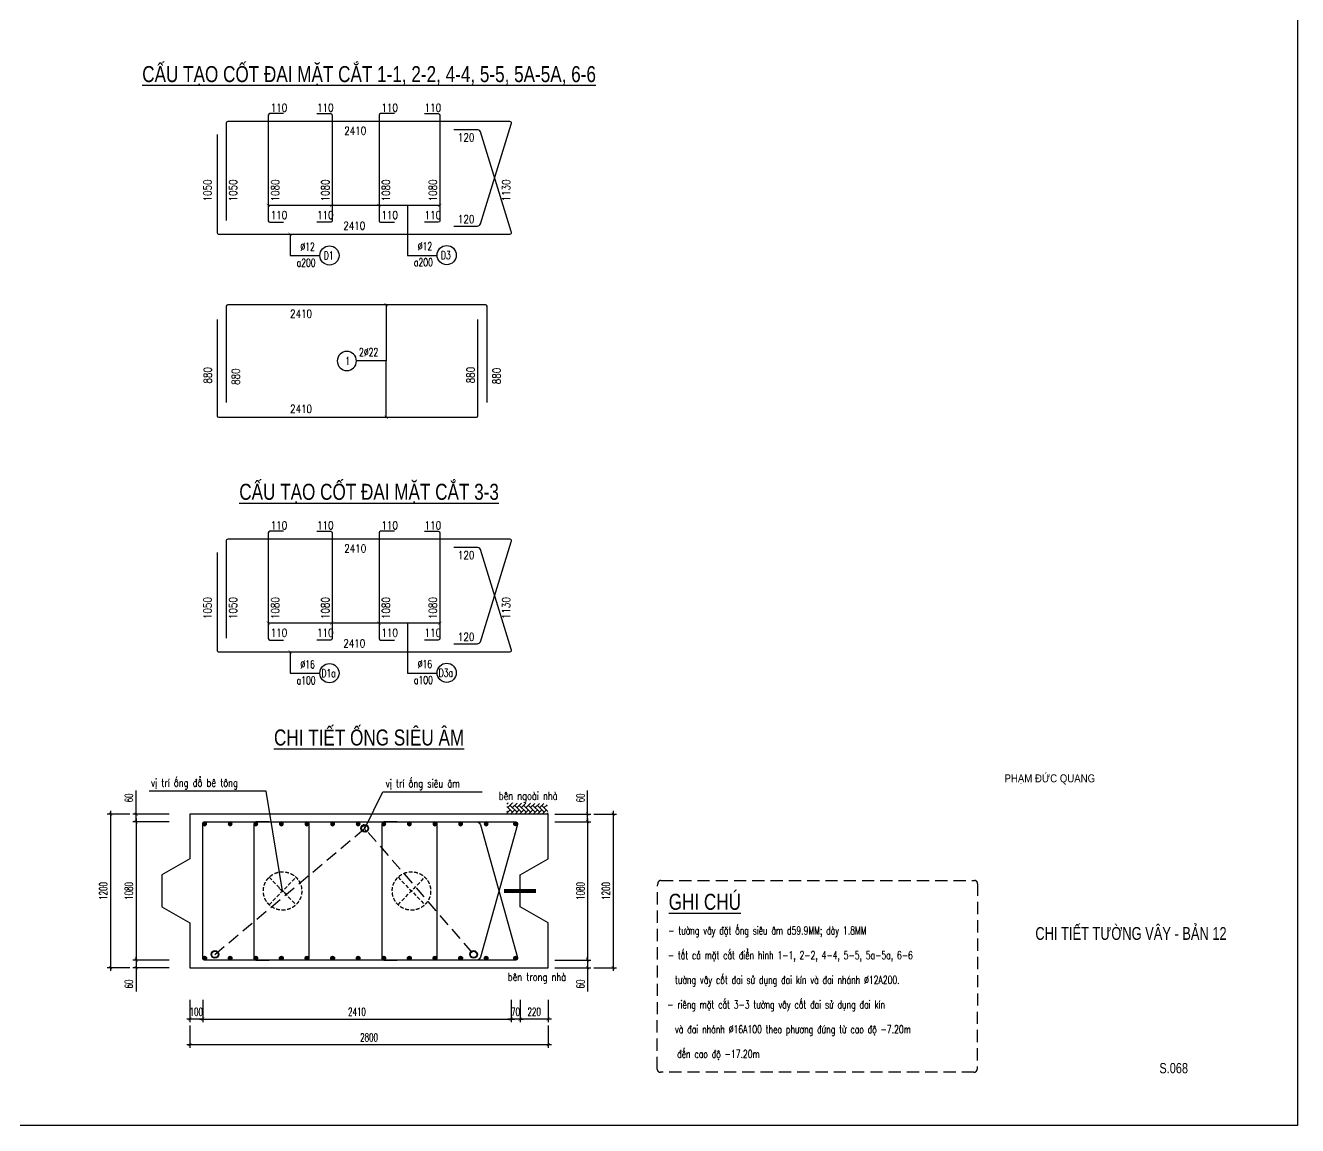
# Model space of a CAD drawing. Header units: millimetres. Extents: x -143483 to 1166745, y -1448440 to -1202244.
# Drawn here: x 18695 to 58447, y -1356105 to -1321726 of the extents above; entities that cross this region are included whole.
import ezdxf
from ezdxf.enums import TextEntityAlignment as Align

# ---------------------------------------------------------------- set-up
doc = ezdxf.new("R2010")
doc.units = ezdxf.units.MM
doc.header["$LTSCALE"] = 30
doc.header["$PDMODE"] = 3
doc.linetypes.add('DASHED', pattern=[19.05, 12.7, -6.35])
doc.layers.get('0').update_dxf_attribs({"lineweight": 9})
doc.layers.get('Defpoints').update_dxf_attribs({"lineweight": 9})
for name, color, linetype in [('0-Chu khung ten', 7, 'Continuous'), ('ccu11-Cotthep', 9, 'Continuous'), ('ccu11-Dim', 8, 'Continuous'), ('ccu11-Hatch', 8, 'Continuous'), ('ccu11-Manh', 8, 'Continuous'), ('ccu11-Text', 31, 'Continuous'), ('ccu11-Thay', 7, 'Continuous'), ('ccu11-Thep', 4, 'Continuous'), ('ccu11-Thep doc', 4, 'Continuous'), ('ccu11-Thepdai', 6, 'Continuous')]:
    doc.layers.add(name, color=color, linetype=linetype)
doc.layers.add('ccu11-Khuat', color=9, linetype='DASHED', lineweight=30)
doc.styles.add('ccu11-dim', font='vnsimli.shx', dxfattribs={"width": 0.65, "bigfont": 'bigfont.shx'})
doc.styles.add('ccu11-VnAvantH', font='VHAVAN.TTF')
doc.styles.add('ccu11-VnAvH-B', font='VHAVANB.TTF')
doc.styles.add('ccu11-vnsimli', font='vnsimli.shx', dxfattribs={"width": 0.8, "bigfont": 'vns.shx'})
doc.styles.add('ccu11-vnsimple', font='vnsimple.shx', dxfattribs={"bigfont": 'bigfont.shx'})
doc.styles.add('ccu11_simli', font='vnsimli.shx', dxfattribs={"width": 0.8})
doc.styles.add('LoGoTTAs1', font='VHARIAL.TTF')
doc.styles.add('LoGoTTAs2', font='VHAVAN.TTF')
doc.styles.add('VNARIALH', font='VHARIAL.TTF')
doc.dimstyles.new('ccu11-100', dxfattribs={"dimscale": 100, "dimtxt": 2.5, "dimasz": 1, "dimexe": 1, "dimexo": 2, "dimgap": 1, "dimtad": 1, "dimdec": 0, "dimdsep": 46, "dimtxsty": 'ccu11-dim', "dimblk": 'ARCHTICK', "dimcen": -1, "dimdle": 1, "dimclrd": 256, "dimclre": 256, "dimclrt": 3, "dimadec": 0, "dimazin": 2, "dimtfac": 0.1, "dimtdec": 0, "dimtmove": 0, "dimatfit": 1, "dimldrblk": 'ARCHTICK', "dimfxl": 0, "dimtvp": 0.833333, "dimtolj": 1, "dimtzin": 12, "dimarcsym": 0})
doc.dimstyles.new('ccu11-100x4', dxfattribs={"dimscale": 100, "dimtxt": 2.5, "dimasz": 1, "dimexe": 1, "dimexo": 2, "dimgap": 1, "dimtad": 1, "dimdec": 0, "dimlfac": 0.25, "dimdsep": 46, "dimtxsty": 'ccu11-dim', "dimblk": 'ARCHTICK', "dimcen": -1, "dimdle": 1, "dimclrd": 256, "dimclre": 256, "dimclrt": 3, "dimadec": 0, "dimazin": 2, "dimtfac": 0.1, "dimtdec": 0, "dimtmove": 0, "dimatfit": 1, "dimldrblk": 'ARCHTICK', "dimfxl": 0, "dimtvp": 0.833333, "dimtolj": 1, "dimtzin": 12, "dimarcsym": 0})

# ---------------------------------------------------------------- blocks, each defined once
blk = doc.blocks.new('_ARCHTICK')
at = {"color": 0, "linetype": 'ByBlock', "const_width": 0.15}
blk.add_lwpolyline([(-0.5, -0.5), (0.5, 0.5)], dxfattribs=at)
blk = doc.blocks.new('SHD')
at = {"layer": 'ccu11-Cotthep'}
blk.add_circle((300, 0), 300, dxfattribs=at)
at = {"layer": 'ccu11-Cotthep', "color": 31, "style": 'ccu11_simli', "width": 0.8}
blk.add_attdef('DK', text='', height=250, dxfattribs=at).set_placement((-101, 65), align=Align.BOTTOM_RIGHT)
blk.add_attdef('KH', text='', height=250, dxfattribs=at).set_placement((300, 0), align=Align.MIDDLE)
blk.add_attdef('KC', text='', height=250, dxfattribs=at).set_placement((-101, -142), align=Align.TOP_RIGHT)
blk = doc.blocks.new('MCT')
at = {"ltscale": 0.005}
for p, q in [((-0.49, 0), (0.49, 0)), ((0.35, -0.35), (-0.35, 0.35)), ((-0.35, -0.35), (0.35, 0.35)), ((0, -0.49), (0, 0.49))]:
    blk.add_line(p, q, dxfattribs=at)
blk.add_circle((0, 0), 0.492, dxfattribs=at)
blk = doc.blocks.new('*U511')
at = {"layer": 'ccu11-Thep doc', "xscale": -121.9200000001001, "yscale": 121.9200000001001, "zscale": 121.92, "rotation": 270}
blk.add_blockref('MCT', (0, 0), dxfattribs=at)
blk = doc.blocks.new('*U512')
at = {"layer": 'ccu11-Thep doc', "color": 0, "linetype": 'ByBlock', "lineweight": -2, "transparency": 16777216}
for p in [(0, 0), (800, 0), (1600, 0), (2400, 0), (3200, 0), (4000, 0), (4800, 0), (5600, 0), (6400, 0), (7200, 0), (8000, 0), (8800, 0)]:
    blk.add_blockref('*U511', p, dxfattribs=at)
blk = doc.blocks.new('*U513')
at = {"layer": 'ccu11-Thep doc', "xscale": -121.9200000001001, "yscale": 121.9200000001001, "zscale": 121.92, "rotation": 270}
blk.add_blockref('MCT', (0, 0), dxfattribs=at)
blk = doc.blocks.new('*U514')
at = {"layer": 'ccu11-Thep doc', "color": 0, "linetype": 'ByBlock', "lineweight": -2, "transparency": 16777216}
for p in [(0, 0), (800, 0), (1600, 0), (2400, 0), (3200, 0), (4000, 0), (4800, 0), (5600, 0), (6400, 0), (7200, 0), (8000, 0), (8800, 0)]:
    blk.add_blockref('*U513', p, dxfattribs=at)
blk = doc.blocks.new('*D603')
at = {"layer": 'ccu11-Dim', "linetype": 'ByBlock', "lineweight": -2, "ltscale": 30, "transparency": 16777216}
for p, q in [((22153, -1346374), (22153, -1345635)), ((23182, -1346374), (22053, -1346374)), ((22153, -1346614), (22153, -1346374)), ((23182, -1346614), (22053, -1346614)), ((22153, -1346614), (22153, -1346714))]:
    blk.add_line(p, q, dxfattribs=at)
at = {"layer": 'Defpoints', "color": 0, "linetype": 'ByBlock', "ltscale": 30, "transparency": 16777216}
for p in [(23382, -1346374), (22153, -1346614), (23382, -1346614)]:
    blk.add_point(p, dxfattribs=at)
at = {"layer": 'ccu11-Dim', "linetype": 'ByBlock', "lineweight": -2, "ltscale": 30, "transparency": 16777216, "xscale": 100, "yscale": 100, "zscale": 100}
for p, rotation in [((22153, -1346374), 270), ((22153, -1346614), 90)]:
    blk.add_blockref('_ARCHTICK', p, dxfattribs=dict(at, rotation=rotation))
at = {"layer": 'ccu11-Dim', "color": 3, "linetype": 'ByBlock', "ltscale": 30, "transparency": 16777216, "insert": (21928, -1345866), "char_height": 250, "attachment_point": 5, "rotation": 90, "style": 'ccu11-dim'}
blk.add_mtext('\\A1;60', dxfattribs=at)
blk = doc.blocks.new('*D604')
at = {"layer": 'ccu11-Dim', "linetype": 'ByBlock', "lineweight": -2, "ltscale": 30, "transparency": 16777216}
for p, q in [((23182, -1346614), (22053, -1346614)), ((22153, -1346514), (22153, -1351034)), ((23182, -1350934), (22053, -1350934))]:
    blk.add_line(p, q, dxfattribs=at)
at = {"layer": 'Defpoints', "color": 0, "linetype": 'ByBlock', "ltscale": 30, "transparency": 16777216}
for p in [(23382, -1346614), (22153, -1350934), (23382, -1350934)]:
    blk.add_point(p, dxfattribs=at)
at = {"layer": 'ccu11-Dim', "linetype": 'ByBlock', "lineweight": -2, "ltscale": 30, "transparency": 16777216, "xscale": 100, "yscale": 100, "zscale": 100}
for p, rotation in [((22153, -1346614), 90), ((22153, -1350934), 270)]:
    blk.add_blockref('_ARCHTICK', p, dxfattribs=dict(at, rotation=rotation))
at = {"layer": 'ccu11-Dim', "color": 3, "linetype": 'ByBlock', "ltscale": 30, "transparency": 16777216, "insert": (21928, -1348774), "char_height": 250, "attachment_point": 5, "rotation": 90, "style": 'ccu11-dim'}
blk.add_mtext('\\A1;1080', dxfattribs=at)
blk = doc.blocks.new('*D605')
at = {"layer": 'ccu11-Dim', "linetype": 'ByBlock', "lineweight": -2, "ltscale": 30, "transparency": 16777216}
for p, q in [((23182, -1350934), (22053, -1350934)), ((23182, -1351174), (22053, -1351174)), ((22153, -1350934), (22153, -1350834)), ((22153, -1350934), (22153, -1351174)), ((22153, -1351174), (22153, -1351914))]:
    blk.add_line(p, q, dxfattribs=at)
at = {"layer": 'Defpoints', "color": 0, "linetype": 'ByBlock', "ltscale": 30, "transparency": 16777216}
for p in [(22153, -1350934), (23382, -1350934), (23382, -1351174)]:
    blk.add_point(p, dxfattribs=at)
at = {"layer": 'ccu11-Dim', "linetype": 'ByBlock', "lineweight": -2, "ltscale": 30, "transparency": 16777216, "xscale": 100, "yscale": 100, "zscale": 100}
for p, rotation in [((22153, -1350934), 270), ((22153, -1351174), 90)]:
    blk.add_blockref('_ARCHTICK', p, dxfattribs=dict(at, rotation=rotation))
at = {"layer": 'ccu11-Dim', "color": 3, "linetype": 'ByBlock', "ltscale": 30, "transparency": 16777216, "insert": (21928, -1351682), "char_height": 250, "attachment_point": 5, "rotation": 90, "style": 'ccu11-dim'}
blk.add_mtext('\\A1;60', dxfattribs=at)
blk = doc.blocks.new('*D606')
at = {"layer": 'ccu11-Dim', "linetype": 'ByBlock', "lineweight": -2, "ltscale": 30, "transparency": 16777216}
for p, q in [((21953, -1346374), (21253, -1346374)), ((21353, -1346274), (21353, -1351274)), ((21953, -1351174), (21253, -1351174))]:
    blk.add_line(p, q, dxfattribs=at)
at = {"layer": 'Defpoints', "color": 0, "linetype": 'ByBlock', "ltscale": 30, "transparency": 16777216}
for p in [(22153, -1346374), (21353, -1351174), (22153, -1351174)]:
    blk.add_point(p, dxfattribs=at)
at = {"layer": 'ccu11-Dim', "linetype": 'ByBlock', "lineweight": -2, "ltscale": 30, "transparency": 16777216, "xscale": 100, "yscale": 100, "zscale": 100}
for p, rotation in [((21353, -1346374), 90), ((21353, -1351174), 270)]:
    blk.add_blockref('_ARCHTICK', p, dxfattribs=dict(at, rotation=rotation))
at = {"layer": 'ccu11-Dim', "color": 3, "linetype": 'ByBlock', "ltscale": 30, "transparency": 16777216, "insert": (21128, -1348774), "char_height": 250, "attachment_point": 5, "rotation": 90, "style": 'ccu11-dim'}
blk.add_mtext('\\A1;1200', dxfattribs=at)
blk = doc.blocks.new('*D607')
at = {"layer": 'ccu11-Dim', "linetype": 'ByBlock', "lineweight": -2, "ltscale": 30, "transparency": 16777216}
for p, q in [((34153, -1352175), (34153, -1352875)), ((35033, -1352175), (35033, -1352875)), ((35133, -1352775), (34053, -1352775))]:
    blk.add_line(p, q, dxfattribs=at)
at = {"layer": 'Defpoints', "color": 0, "linetype": 'ByBlock', "ltscale": 30, "transparency": 16777216}
for p in [(34153, -1351975), (35033, -1351975), (34153, -1352775)]:
    blk.add_point(p, dxfattribs=at)
at = {"layer": 'ccu11-Dim', "linetype": 'ByBlock', "lineweight": -2, "ltscale": 30, "transparency": 16777216, "xscale": 100, "yscale": 100, "zscale": 100, "rotation": 180}
blk.add_blockref('_ARCHTICK', (34153, -1352775), dxfattribs=at)
at = {"layer": 'ccu11-Dim', "linetype": 'ByBlock', "lineweight": -2, "ltscale": 30, "transparency": 16777216, "xscale": 100, "yscale": 100, "zscale": 100}
blk.add_blockref('_ARCHTICK', (35033, -1352775), dxfattribs=at)
at = {"layer": 'ccu11-Dim', "color": 3, "linetype": 'ByBlock', "ltscale": 30, "transparency": 16777216, "insert": (34593, -1352550), "char_height": 250, "attachment_point": 5, "style": 'ccu11-dim'}
blk.add_mtext('\\A1;220', dxfattribs=at)
blk = doc.blocks.new('*D608')
at = {"layer": 'ccu11-Dim', "linetype": 'ByBlock', "lineweight": -2, "ltscale": 30, "transparency": 16777216}
for p, q in [((23833, -1352975), (23833, -1353675)), ((35033, -1352975), (35033, -1353675)), ((23733, -1353575), (35133, -1353575))]:
    blk.add_line(p, q, dxfattribs=at)
at = {"layer": 'Defpoints', "color": 0, "linetype": 'ByBlock', "ltscale": 30, "transparency": 16777216}
for p in [(23833, -1352775), (35033, -1352775), (35033, -1353575)]:
    blk.add_point(p, dxfattribs=at)
at = {"layer": 'ccu11-Dim', "linetype": 'ByBlock', "lineweight": -2, "ltscale": 30, "transparency": 16777216, "xscale": 100, "yscale": 100, "zscale": 100, "rotation": 180}
blk.add_blockref('_ARCHTICK', (23833, -1353575), dxfattribs=at)
at = {"layer": 'ccu11-Dim', "linetype": 'ByBlock', "lineweight": -2, "ltscale": 30, "transparency": 16777216, "xscale": 100, "yscale": 100, "zscale": 100}
blk.add_blockref('_ARCHTICK', (35033, -1353575), dxfattribs=at)
at = {"layer": 'ccu11-Dim', "color": 3, "linetype": 'ByBlock', "ltscale": 30, "transparency": 16777216, "insert": (29433, -1353350), "char_height": 250, "attachment_point": 5, "style": 'ccu11-dim'}
blk.add_mtext('\\A1;2800', dxfattribs=at)
blk = doc.blocks.new('*D609')
at = {"layer": 'ccu11-Dim', "linetype": 'ByBlock', "lineweight": -2, "ltscale": 30, "transparency": 16777216}
for p, q in [((33873, -1352175), (33873, -1352875)), ((34153, -1352175), (34153, -1352875)), ((33873, -1352775), (33773, -1352775)), ((34153, -1352775), (33873, -1352775)), ((34153, -1352775), (34253, -1352775))]:
    blk.add_line(p, q, dxfattribs=at)
at = {"layer": 'Defpoints', "color": 0, "linetype": 'ByBlock', "ltscale": 30, "transparency": 16777216}
for p in [(33873, -1351975), (34153, -1351975), (33873, -1352775)]:
    blk.add_point(p, dxfattribs=at)
at = {"layer": 'ccu11-Dim', "linetype": 'ByBlock', "lineweight": -2, "ltscale": 30, "transparency": 16777216, "xscale": 100, "yscale": 100, "zscale": 100}
blk.add_blockref('_ARCHTICK', (33873, -1352775), dxfattribs=at)
at = {"layer": 'ccu11-Dim', "linetype": 'ByBlock', "lineweight": -2, "ltscale": 30, "transparency": 16777216, "xscale": 100, "yscale": 100, "zscale": 100, "rotation": 180}
blk.add_blockref('_ARCHTICK', (34153, -1352775), dxfattribs=at)
at = {"layer": 'ccu11-Dim', "color": 3, "linetype": 'ByBlock', "ltscale": 30, "transparency": 16777216, "insert": (34013, -1352550), "char_height": 250, "attachment_point": 5, "style": 'ccu11-dim'}
blk.add_mtext('\\A1;70', dxfattribs=at)
blk = doc.blocks.new('*D610')
at = {"layer": 'ccu11-Dim', "linetype": 'ByBlock', "lineweight": -2, "ltscale": 30, "transparency": 16777216}
for p, q in [((24233, -1352175), (24233, -1352875)), ((33873, -1352175), (33873, -1352875)), ((24133, -1352775), (33973, -1352775))]:
    blk.add_line(p, q, dxfattribs=at)
at = {"layer": 'Defpoints', "color": 0, "linetype": 'ByBlock', "ltscale": 30, "transparency": 16777216}
for p in [(24233, -1351975), (33873, -1351975), (33873, -1352775)]:
    blk.add_point(p, dxfattribs=at)
at = {"layer": 'ccu11-Dim', "linetype": 'ByBlock', "lineweight": -2, "ltscale": 30, "transparency": 16777216, "xscale": 100, "yscale": 100, "zscale": 100, "rotation": 180}
blk.add_blockref('_ARCHTICK', (24233, -1352775), dxfattribs=at)
at = {"layer": 'ccu11-Dim', "linetype": 'ByBlock', "lineweight": -2, "ltscale": 30, "transparency": 16777216, "xscale": 100, "yscale": 100, "zscale": 100}
blk.add_blockref('_ARCHTICK', (33873, -1352775), dxfattribs=at)
at = {"layer": 'ccu11-Dim', "color": 3, "linetype": 'ByBlock', "ltscale": 30, "transparency": 16777216, "insert": (29053, -1352550), "char_height": 250, "attachment_point": 5, "style": 'ccu11-dim'}
blk.add_mtext('\\A1;2410', dxfattribs=at)
blk = doc.blocks.new('*D611')
at = {"layer": 'ccu11-Dim', "linetype": 'ByBlock', "lineweight": -2, "ltscale": 30, "transparency": 16777216}
for p, q in [((23833, -1352175), (23833, -1352875)), ((24233, -1352175), (24233, -1352875)), ((23833, -1352775), (23733, -1352775)), ((24233, -1352775), (23833, -1352775)), ((24233, -1352775), (24333, -1352775))]:
    blk.add_line(p, q, dxfattribs=at)
at = {"layer": 'Defpoints', "color": 0, "linetype": 'ByBlock', "ltscale": 30, "transparency": 16777216}
for p in [(23833, -1351975), (24233, -1351975), (23833, -1352775)]:
    blk.add_point(p, dxfattribs=at)
at = {"layer": 'ccu11-Dim', "linetype": 'ByBlock', "lineweight": -2, "ltscale": 30, "transparency": 16777216, "xscale": 100, "yscale": 100, "zscale": 100}
blk.add_blockref('_ARCHTICK', (23833, -1352775), dxfattribs=at)
at = {"layer": 'ccu11-Dim', "linetype": 'ByBlock', "lineweight": -2, "ltscale": 30, "transparency": 16777216, "xscale": 100, "yscale": 100, "zscale": 100, "rotation": 180}
blk.add_blockref('_ARCHTICK', (24233, -1352775), dxfattribs=at)
at = {"layer": 'ccu11-Dim', "color": 3, "linetype": 'ByBlock', "ltscale": 30, "transparency": 16777216, "insert": (24033, -1352550), "char_height": 250, "attachment_point": 5, "style": 'ccu11-dim'}
blk.add_mtext('\\A1;100', dxfattribs=at)
blk = doc.blocks.new('*D612')
at = {"layer": 'ccu11-Dim', "linetype": 'ByBlock', "lineweight": -2, "ltscale": 30, "transparency": 16777216}
for p, q in [((36261, -1346374), (36261, -1345635)), ((35233, -1346374), (36361, -1346374)), ((36261, -1346614), (36261, -1346374)), ((35233, -1346614), (36361, -1346614)), ((36261, -1346614), (36261, -1346714))]:
    blk.add_line(p, q, dxfattribs=at)
at = {"layer": 'Defpoints', "color": 0, "linetype": 'ByBlock', "ltscale": 30, "transparency": 16777216}
for p in [(35033, -1346374), (35033, -1346614), (36261, -1346614)]:
    blk.add_point(p, dxfattribs=at)
at = {"layer": 'ccu11-Dim', "linetype": 'ByBlock', "lineweight": -2, "ltscale": 30, "transparency": 16777216, "xscale": 100, "yscale": 100, "zscale": 100}
for p, rotation in [((36261, -1346374), 270), ((36261, -1346614), 90)]:
    blk.add_blockref('_ARCHTICK', p, dxfattribs=dict(at, rotation=rotation))
at = {"layer": 'ccu11-Dim', "color": 3, "linetype": 'ByBlock', "ltscale": 30, "transparency": 16777216, "insert": (36036, -1345866), "char_height": 250, "attachment_point": 5, "rotation": 90, "style": 'ccu11-dim'}
blk.add_mtext('\\A1;60', dxfattribs=at)
blk = doc.blocks.new('*D613')
at = {"layer": 'ccu11-Dim', "linetype": 'ByBlock', "lineweight": -2, "ltscale": 30, "transparency": 16777216}
for p, q in [((35233, -1346614), (36361, -1346614)), ((36261, -1346514), (36261, -1351034)), ((35233, -1350934), (36361, -1350934))]:
    blk.add_line(p, q, dxfattribs=at)
at = {"layer": 'Defpoints', "color": 0, "linetype": 'ByBlock', "ltscale": 30, "transparency": 16777216}
for p in [(35033, -1346614), (35033, -1350934), (36261, -1350934)]:
    blk.add_point(p, dxfattribs=at)
at = {"layer": 'ccu11-Dim', "linetype": 'ByBlock', "lineweight": -2, "ltscale": 30, "transparency": 16777216, "xscale": 100, "yscale": 100, "zscale": 100}
for p, rotation in [((36261, -1346614), 90), ((36261, -1350934), 270)]:
    blk.add_blockref('_ARCHTICK', p, dxfattribs=dict(at, rotation=rotation))
at = {"layer": 'ccu11-Dim', "color": 3, "linetype": 'ByBlock', "ltscale": 30, "transparency": 16777216, "insert": (36036, -1348774), "char_height": 250, "attachment_point": 5, "rotation": 90, "style": 'ccu11-dim'}
blk.add_mtext('\\A1;1080', dxfattribs=at)
blk = doc.blocks.new('*D614')
at = {"layer": 'ccu11-Dim', "linetype": 'ByBlock', "lineweight": -2, "ltscale": 30, "transparency": 16777216}
for p, q in [((35233, -1350934), (36361, -1350934)), ((35233, -1351174), (36361, -1351174)), ((36261, -1350934), (36261, -1350834)), ((36261, -1350934), (36261, -1351174)), ((36261, -1351174), (36261, -1351914))]:
    blk.add_line(p, q, dxfattribs=at)
at = {"layer": 'Defpoints', "color": 0, "linetype": 'ByBlock', "ltscale": 30, "transparency": 16777216}
for p in [(35033, -1350934), (35033, -1351174), (36261, -1350934)]:
    blk.add_point(p, dxfattribs=at)
at = {"layer": 'ccu11-Dim', "linetype": 'ByBlock', "lineweight": -2, "ltscale": 30, "transparency": 16777216, "xscale": 100, "yscale": 100, "zscale": 100}
for p, rotation in [((36261, -1350934), 270), ((36261, -1351174), 90)]:
    blk.add_blockref('_ARCHTICK', p, dxfattribs=dict(at, rotation=rotation))
at = {"layer": 'ccu11-Dim', "color": 3, "linetype": 'ByBlock', "ltscale": 30, "transparency": 16777216, "insert": (36036, -1351682), "char_height": 250, "attachment_point": 5, "rotation": 90, "style": 'ccu11-dim'}
blk.add_mtext('\\A1;60', dxfattribs=at)
blk = doc.blocks.new('*D615')
at = {"layer": 'ccu11-Dim', "linetype": 'ByBlock', "lineweight": -2, "ltscale": 30, "transparency": 16777216}
for p, q in [((36461, -1346374), (37161, -1346374)), ((37061, -1346274), (37061, -1351274)), ((36461, -1351174), (37161, -1351174))]:
    blk.add_line(p, q, dxfattribs=at)
at = {"layer": 'Defpoints', "color": 0, "linetype": 'ByBlock', "ltscale": 30, "transparency": 16777216}
for p in [(36261, -1346374), (36261, -1351174), (37061, -1351174)]:
    blk.add_point(p, dxfattribs=at)
at = {"layer": 'ccu11-Dim', "linetype": 'ByBlock', "lineweight": -2, "ltscale": 30, "transparency": 16777216, "xscale": 100, "yscale": 100, "zscale": 100}
for p, rotation in [((37061, -1346374), 90), ((37061, -1351174), 270)]:
    blk.add_blockref('_ARCHTICK', p, dxfattribs=dict(at, rotation=rotation))
at = {"layer": 'ccu11-Dim', "color": 3, "linetype": 'ByBlock', "ltscale": 30, "transparency": 16777216, "insert": (36836, -1348774), "char_height": 250, "attachment_point": 5, "rotation": 90, "style": 'ccu11-dim'}
blk.add_mtext('\\A1;1200', dxfattribs=at)
blk = doc.blocks.new('ccu11_88_tenbv')
at = {"layer": '0-Chu khung ten', "color": 31, "style": 'LoGoTTAs2', "width": 0.8}
for p in [(-8837, 8052), (-8800, 6853)]:
    blk.add_attdef('...', p, '', height=220, dxfattribs=at)
at = {"layer": '0-Chu khung ten', "color": 31}
for tag, height, style, width, p in [('1', 500, 'VNARIALH', 0.85, (-4500, 3869)), ('2', 500, 'VNARIALH', 0.85, (-4500, 2917)), ('S1-01-1', 700, 'LoGoTTAs1', 0.8, (-2250, 607)), ('1/100', 350, 'VNARIALH', 0.85, (-6750, 229))]:
    blk.add_attdef(tag, text='', height=height, dxfattribs=dict(at, style=style, width=width)).set_placement(p, align=Align.CENTER)

msp = doc.modelspace()

# ---------------------------------------------------------------- hatches: boundary and pattern name
at = {"layer": 'ccu11-Hatch', "ltscale": 10}
h = msp.add_hatch(dxfattribs=at)
h.set_pattern_fill('AR-HBONE', color=256, scale=25, angle=270, style=0)
h.set_pattern_definition([(45, (-3228109.98, 430081.88), (141.4213562, 4e-14), [300, -100]), (315, (-3228039.27, 430152.59), (141.4213562, 4e-14), [300, -100])])
h.paths.add_polyline_path([(33740.52, -1346021.59), (33740.52, -1346374.32), (35032.88, -1346374.32), (34990.02, -1346043.01)])

# ---------------------------------------------------------------- linework, layer by layer
at = {"layer": 'ccu11-Khuat', "ltscale": 0.3}
for p, q in [((26310.3, -1348344.97), (27148.53, -1349203.67)), ((26310.3, -1349203.67), (27148.53, -1348344.97)), ((30337.54, -1348344.97), (31175.77, -1349203.67)), ((30337.54, -1349203.67), (31175.77, -1348344.97))]:
    msp.add_line(p, q, dxfattribs=at)
at = {"layer": 'ccu11-Khuat', "flags": 128}
msp.add_lwpolyline([(24614.17, -1350757.42), (29297.4, -1346817.39), (32699.39, -1350757.42)], dxfattribs=at)
at = {"layer": 'ccu11-Khuat'}
msp.add_lwpolyline([(38551.13, -1348446.4), (48350.35, -1348446.4, -0.41421356), (48450.35, -1348546.4), (48435.74, -1354339.32, -0.41421356), (48335.74, -1354439.32), (38536.52, -1354439.32, -0.41421356), (38436.52, -1354339.32), (38451.13, -1348546.4, -0.41421356)], format="xyb", close=True, dxfattribs=at)
at = {"layer": 'ccu11-Khuat', "ltscale": 0.3}
for centre in [(26729.42, -1348774.32), (30756.65, -1348774.32)]:
    msp.add_circle(centre, 600, dxfattribs=at)
at = {"layer": 'ccu11-Thay'}
for points in [[(-25652.83, -1296634.13), (58447.17, -1296634.13), (58447.17, -1356104.84), (-25652.83, -1356104.84)], [(-25652.83, -1296634.13), (58447.17, -1296634.13), (58447.17, -1356104.84), (-25652.83, -1356104.84)], [(23832.88, -1349774.32), (23832.88, -1351174.32), (35032.88, -1351174.32), (35032.88, -1349774.32), (34153.11, -1349274.32), (34153.11, -1348274.32), (35032.88, -1347774.32), (35032.88, -1346374.32), (23832.88, -1346374.32), (23832.88, -1347774.32), (22953.11, -1348274.32), (22953.11, -1349274.32)]]:
    msp.add_lwpolyline(points, close=True, dxfattribs=at)
at = {"layer": 'ccu11-Thay', "ltscale": 30}
for centre, radius in [((29297.4, -1346817.39), 120), ((29297.4, -1346817.39), 100), ((24614.17, -1350757.42), 120), ((24614.17, -1350757.42), 100), ((32699.39, -1350757.42), 120), ((32699.39, -1350757.42), 100)]:
    msp.add_circle(centre, radius, dxfattribs=at)
at = {"layer": 'ccu11-Thep', "const_width": 120}
msp.add_lwpolyline([(33652.88, -1348774.32), (34652.88, -1348774.32)], dxfattribs=at)
at = {"layer": 'ccu11-Thepdai', "flags": 128}
for points in [[(26763.23, -1324481.15), (26333.23, -1324481.15, 0.38911631), (26283.23, -1324531.15), (26283.23, -1327775.91), (26283.23, -1327828.21, 0.38911631), (26333.23, -1327878.21), (26763.23, -1327878.21)], [(27803.57, -1324481.15), (28233.57, -1324481.15, -0.38911631), (28283.57, -1324531.15), (28283.57, -1327775.91), (28283.57, -1327828.21, -0.38911631), (28233.57, -1327878.21), (27803.57, -1327878.21)], [(30223.94, -1324481.15), (29793.94, -1324481.15, 0.38911631), (29743.94, -1324531.15), (29743.94, -1327775.91), (29743.94, -1327828.21, 0.38911631), (29793.94, -1327878.21), (30223.94, -1327878.21)], [(31164.77, -1324481.15), (31594.77, -1324481.15, -0.38911631), (31644.77, -1324531.15), (31644.77, -1327775.91), (31644.77, -1327828.21, -0.38911631), (31594.77, -1327878.21), (31164.77, -1327878.21)], [(26763.23, -1337534.44), (26333.23, -1337534.44, 0.38911631), (26283.23, -1337584.44), (26283.23, -1340829.21), (26283.23, -1340881.5, 0.38911631), (26333.23, -1340931.5), (26763.23, -1340931.5)], [(27803.57, -1337534.44), (28233.57, -1337534.44, -0.38911631), (28283.57, -1337584.44), (28283.57, -1340829.21), (28283.57, -1340881.5, -0.38911631), (28233.57, -1340931.5), (27803.57, -1340931.5)], [(30223.94, -1337534.44), (29793.94, -1337534.44, 0.38911631), (29743.94, -1337584.44), (29743.94, -1340829.21), (29743.94, -1340881.5, 0.38911631), (29793.94, -1340931.5), (30223.94, -1340931.5)], [(31164.77, -1337534.44), (31594.77, -1337534.44, -0.38911631), (31644.77, -1337584.44), (31644.77, -1340829.21), (31644.77, -1340881.5, -0.38911631), (31594.77, -1340931.5), (31164.77, -1340931.5)]]:
    msp.add_lwpolyline(points, format="xyb", dxfattribs=at)
at = {"layer": 'ccu11-Thepdai'}
for points in [[(32085.39, -1327994.66), (32805.85, -1327994.66, 0.26628921), (32917.62, -1327930.59), (33871.07, -1324811.08, 0.64209887), (33833.23, -1324728.4), (25023.52, -1324728.4, 0.41421356), (24963.52, -1324788.4), (24963.52, -1327822.37)], [(24683.23, -1325138.87), (24683.23, -1328188.4, 0.41421356), (24743.23, -1328248.4), (33834.21, -1328248.4, 0.65283078), (33871.05, -1328164.58), (32910.14, -1325047.4, 0.30093739), (32798.37, -1324983.33), (32085.39, -1324983.33)], [(33121.25, -1333512.11), (33121.25, -1330502.11, 0.41421356), (33071.25, -1330452.11), (25018.23, -1330452.11, 0.41421356), (24968.23, -1330502.11), (24968.23, -1333512.11)], [(24683.23, -1338192.16), (24683.23, -1341241.69, 0.41421356), (24743.23, -1341301.69), (33834.21, -1341301.69, 0.65283078), (33871.05, -1341217.88), (32910.14, -1338100.69, 0.30093739), (32798.37, -1338036.62), (32085.39, -1338036.62)], [(32085.39, -1341047.95), (32805.85, -1341047.95, 0.26628921), (32917.62, -1340983.88), (33871.07, -1337864.37, 0.64209887), (33833.23, -1337781.69), (25023.52, -1337781.69, 0.41421356), (24963.52, -1337841.69), (24963.52, -1340875.66)], [(32084.67, -1346614.32), (32805.14, -1346614.32, -0.23620228), (32916.91, -1346707.06), (34070.79, -1350853.82, -0.5204497), (34014.4, -1350934.32), (24282.88, -1350934.32, -0.41421356), (24232.88, -1350884.32), (24232.88, -1346664.32, -0.41421356), (24282.88, -1346614.32), (34014.4, -1346614.32, -0.5204497), (34070.79, -1346694.82), (32916.91, -1350841.57, -0.23620228), (32805.14, -1350934.32), (32084.67, -1350934.32)], [(26313.56, -1346614.32), (25893.56, -1346614.32, 0.41421356), (25833.56, -1346674.32), (25833.56, -1350874.32, 0.41421356), (25893.56, -1350934.32), (26313.56, -1350934.32)], [(27073.56, -1346614.32), (27493.56, -1346614.32, -0.41421356), (27553.56, -1346674.32), (27553.56, -1350874.32, -0.41421356), (27493.56, -1350934.32), (27073.56, -1350934.32)], [(30313.56, -1346614.32), (29893.56, -1346614.32, 0.41421356), (29833.56, -1346674.32), (29833.56, -1350874.32, 0.41421356), (29893.56, -1350934.32), (30313.56, -1350934.32)], [(31073.56, -1346614.32), (31493.56, -1346614.32, -0.41421356), (31553.56, -1346674.32), (31553.56, -1350874.32, -0.41421356), (31493.56, -1350934.32), (31073.56, -1350934.32)]]:
    msp.add_lwpolyline(points, format="xyb", dxfattribs=at)
at = {"layer": 'ccu11-Thepdai', "linetype": 'ByBlock', "ltscale": 30}
msp.add_lwpolyline([(24683.23, -1330912.11), (24683.23, -1333922.11, 0.41421356), (24733.23, -1333972.11), (32786.25, -1333972.11, 0.41421356), (32836.25, -1333922.11), (32836.25, -1330912.11)], format="xyb", dxfattribs=at)

# ---------------------------------------------------------------- block references
at = {"layer": 'ccu11-Cotthep', "yscale": 100, "zscale": 100, "rotation": 180}
for p, xscale in [((26283.23, -1327351.51), -100), ((28267.37, -1327351.51), 100), ((29743.94, -1327351.51), -100), ((26283.23, -1340404.8), -100), ((28267.37, -1340404.8), 100), ((29743.94, -1340404.8), -100)]:
    msp.add_blockref('_ARCHTICK', p, dxfattribs=dict(at, xscale=xscale))
at = {"layer": 'ccu11-Cotthep'}
ref = msp.add_blockref('SHD', (27893.82, -1328914.36), dxfattribs=at)
ref.add_attrib('KH', 'D1', dxfattribs={"color": 31, "height": 250, "style": 'ccu11-vnsimple', "width": 0.7}).set_placement((28168.82, -1328914.36), align=Align.MIDDLE_CENTER)
ref.add_attrib('KC', 'a200', dxfattribs={"color": 31, "height": 250, "style": 'ccu11-vnsimple', "width": 0.7}).set_placement((27465.24, -1329014.36), align=Align.TOP_CENTER)
ref.add_attrib('DK', '`12', dxfattribs={"color": 31, "height": 250, "style": 'ccu11-vnsimple', "width": 0.7}).set_placement((27513.03, -1328839.36), align=Align.BOTTOM_CENTER)
ref = msp.add_blockref('SHD', (31558.64, -1328903.36), dxfattribs=at)
ref.add_attrib('KH', 'D3', dxfattribs={"color": 31, "height": 250, "style": 'ccu11-vnsimple', "width": 0.7}).set_placement((31833.64, -1328903.36), align=Align.MIDDLE_CENTER)
ref.add_attrib('KC', 'a200', dxfattribs={"color": 31, "height": 250, "style": 'ccu11-vnsimple', "width": 0.7}).set_placement((31130.05, -1329003.36), align=Align.TOP_CENTER)
ref.add_attrib('DK', '`12', dxfattribs={"color": 31, "height": 250, "style": 'ccu11-vnsimple', "width": 0.7}).set_placement((31177.85, -1328828.36), align=Align.BOTTOM_CENTER)
ref = msp.add_blockref('SHD', (29038.27, -1332212.11), dxfattribs=dict(at, xscale=-1))
ref.add_attrib('KH', '1', dxfattribs={"color": 31, "height": 250, "style": 'ccu11-vnsimple', "width": 0.7}).set_placement((28763.27, -1332212.11), align=Align.MIDDLE_CENTER)
ref.add_attrib('DK', '2`22', dxfattribs={"color": 31, "height": 250, "style": 'ccu11-vnsimple', "width": 0.7}).set_placement((29419.05, -1332137.11), align=Align.BOTTOM_CENTER)
ref = msp.add_blockref('SHD', (27893.82, -1341967.65), dxfattribs=at)
ref.add_attrib('KH', 'D1a', dxfattribs={"color": 31, "height": 250, "style": 'ccu11-vnsimple', "width": 0.7}).set_placement((28168.82, -1341967.65), align=Align.MIDDLE_CENTER)
ref.add_attrib('KC', 'a100', dxfattribs={"color": 31, "height": 250, "style": 'ccu11-vnsimple', "width": 0.7}).set_placement((27465.24, -1342067.65), align=Align.TOP_CENTER)
ref.add_attrib('DK', '`16', dxfattribs={"color": 31, "height": 250, "style": 'ccu11-vnsimple', "width": 0.7}).set_placement((27513.03, -1341892.65), align=Align.BOTTOM_CENTER)
ref = msp.add_blockref('SHD', (31558.64, -1341956.65), dxfattribs=at)
ref.add_attrib('KH', 'D3a', dxfattribs={"color": 31, "height": 250, "style": 'ccu11-vnsimple', "width": 0.7}).set_placement((31833.64, -1341956.65), align=Align.MIDDLE_CENTER)
ref.add_attrib('KC', 'a100', dxfattribs={"color": 31, "height": 250, "style": 'ccu11-vnsimple', "width": 0.7}).set_placement((31130.05, -1342056.65), align=Align.TOP_CENTER)
ref.add_attrib('DK', '`16', dxfattribs={"color": 31, "height": 250, "style": 'ccu11-vnsimple', "width": 0.7}).set_placement((31177.85, -1341881.65), align=Align.BOTTOM_CENTER)
at = {"layer": 'ccu11-Text'}
ref = msp.add_blockref('ccu11_88_tenbv', (58459.72, -1356104.84), dxfattribs=dict(at, xscale=0.9648990920163515, yscale=0.9648990920163515, zscale=0.9648990920163515))
ref.add_attrib('1', 'CHI TIÕT T¦êNG V¢Y - B¶N 12', dxfattribs={"layer": '0-Chu khung ten', "color": 1, "height": 400.4762, "style": 'ccu11-VnAvantH', "width": 0.75}).set_placement((53242.17, -1349901.62), align=Align.TOP_CENTER)
ref.add_attrib('S1-01-1', 'S.068', dxfattribs={"layer": '0-Chu khung ten', "color": 31, "height": 320.381, "style": 'ccu11-VnAvantH', "width": 0.8}).set_placement((54577.34, -1354470.56), align=Align.CENTER)
ref.add_attrib('...', 'ph¹m ®øc quang', dxfattribs={"layer": '0-Chu khung ten', "color": 1, "height": 250, "style": 'ccu11-VnAvantH', "width": 0.9}).set_placement((50705.42, -1345379.06), align=Align.CENTER)
at = {"layer": 'ccu11-Thep doc'}
msp.add_blockref('*U512', (24292.88, -1346674.32), dxfattribs=at)
at = {"layer": 'ccu11-Thep doc', "xscale": 121.9200000001001, "yscale": 121.9200000001001, "zscale": 121.9200000001001, "rotation": 90.00000000000001}
for p in [(34013.23, -1346674.32), (34013.23, -1350874.32)]:
    msp.add_blockref('MCT', p, dxfattribs=at)
at = {"layer": 'ccu11-Thep doc', "xscale": -1, "rotation": 180}
msp.add_blockref('*U514', (24292.88, -1350874.32), dxfattribs=at)

# ---------------------------------------------------------------- texts
at = {"layer": 'ccu11-Text', "color": 6, "style": 'ccu11-VnAvH-B', "width": 0.8}
for s, p in [('%%UcÊu t¹o cèt ®ai mÆt c¾t 1-1, 2-2, 4-4, 5-5, 5a-5a, 6-6', (29432.88, -1323496.93)), ('%%UcÊu t¹o cèt ®ai mÆt c¾t 3-3', (29432.88, -1336550.22))]:
    msp.add_text(s, height=500, dxfattribs=at).set_placement(p, align=Align.CENTER)
at = {"layer": 'ccu11-Text'}
for s, height, style, width, p in [('110', 250, 'ccu11-vnsimli', 0.8, (26358.87, -1324420.72)), ('110', 250, 'ccu11-vnsimli', 0.8, (27807.93, -1324420.72)), ('110', 250, 'ccu11-vnsimli', 0.8, (29819.58, -1324420.72)), ('110', 250, 'ccu11-vnsimli', 0.8, (31169.13, -1324420.72)), ('2410', 250, 'ccu11-vnsimli', 0.8, (28657.51, -1325143.66)), ('120', 250, 'ccu11-vnsimli', 0.8, (32210.63, -1325349.95)), ('110', 250, 'ccu11-vnsimli', 0.8, (26358.87, -1327775.43)), ('110', 250, 'ccu11-vnsimli', 0.8, (27807.93, -1327775.43)), ('110', 250, 'ccu11-vnsimli', 0.8, (29819.58, -1327775.43)), ('110', 250, 'ccu11-vnsimli', 0.8, (31169.13, -1327775.43)), ('120', 250, 'ccu11-vnsimli', 0.8, (32210.63, -1327903.04)), ('2410', 250, 'ccu11-vnsimli', 0.8, (28627.27, -1328109.19)), ('2410', 250, 'ccu11-vnsimli', 0.8, (26963.72, -1330862.14)), ('2410', 250, 'ccu11-vnsimli', 0.8, (26963.72, -1333832.9)), ('110', 250, 'ccu11-vnsimli', 0.8, (26358.87, -1337474.01)), ('110', 250, 'ccu11-vnsimli', 0.8, (27807.93, -1337474.01)), ('110', 250, 'ccu11-vnsimli', 0.8, (29819.58, -1337474.01)), ('110', 250, 'ccu11-vnsimli', 0.8, (31169.13, -1337474.01)), ('2410', 250, 'ccu11-vnsimli', 0.8, (28657.51, -1338196.95)), ('120', 250, 'ccu11-vnsimli', 0.8, (32210.63, -1338403.24)), ('110', 250, 'ccu11-vnsimli', 0.8, (26358.87, -1340828.72)), ('110', 250, 'ccu11-vnsimli', 0.8, (27807.93, -1340828.72)), ('110', 250, 'ccu11-vnsimli', 0.8, (29819.58, -1340828.72)), ('110', 250, 'ccu11-vnsimli', 0.8, (31169.13, -1340828.72)), ('120', 250, 'ccu11-vnsimli', 0.8, (32210.63, -1340956.34)), ('2410', 250, 'ccu11-vnsimli', 0.8, (28627.27, -1341162.48)), ('vÞ trÝ èng ®æ bª t«ng', 250, 'ccu11-vnsimli', 0.75, (22617.95, -1345515.51)), ('vÞ trÝ èng siªu ©m', 250, 'ccu11-vnsimli', 0.75, (29949.89, -1345535.45)), ('%%uGHI CHó', 500, 'ccu11-VnAvH-B', 0.8, (38795.94, -1349362.81))]:
    msp.add_text(s, height=height, dxfattribs=dict(at, style=style, width=width)).set_placement(p)
at = {"layer": 'ccu11-Text', "style": 'ccu11-vnsimli', "width": 0.8}
for s, p in [('1050', (24510.92, -1327224.13)), ('1050', (25306.2, -1327224.13)), ('1080', (26625.92, -1327224.13)), ('1080', (28190.88, -1327224.13)), ('1080', (30086.63, -1327224.13)), ('1080', (31552.09, -1327224.13)), ('1130', (33840.62, -1327224.13)), ('880', (24514.85, -1332917.59)), ('880', (25390.82, -1332958.91)), ('880', (32731.59, -1332910.9)), ('880', (33543.83, -1332938.28)), ('1050', (24510.92, -1340277.42)), ('1050', (25306.2, -1340277.42)), ('1080', (26625.92, -1340277.42)), ('1080', (28190.88, -1340277.42)), ('1080', (30086.63, -1340277.42)), ('1080', (31552.09, -1340277.42)), ('1130', (33840.62, -1340277.42))]:
    msp.add_text(s, height=250, rotation=90, dxfattribs=at).set_placement(p)
at = {"layer": 'ccu11-Text', "style": 'ccu11-VnAvH-B', "width": 0.8}
msp.add_text('%%Uchi tiÕt èng siªu ©m', height=500, dxfattribs=at).set_placement((29432.88, -1344228.2), align=Align.CENTER)
at = {"layer": 'ccu11-Text', "linetype": 'Continuous', "style": 'ccu11-vnsimli', "width": 0.75}
for s, p in [('bªn ngoµi nhµ', (34406.11, -1345926.17)), ('bªn trong nhµ', (34678.89, -1351586.21))]:
    msp.add_text(s, height=250, dxfattribs=at).set_placement(p, align=Align.CENTER)
at = {"layer": 'ccu11-Text', "linetype": 'Continuous', "style": 'ccu11-vnsimli', "width": 0.7}
msp.add_text('- t\xadêng v©y ®Æt èng siªu ©m d59.9MM; dµy 1.8MM', height=250, dxfattribs=at).set_placement((38781.33, -1350134.51))
at = {"layer": 'ccu11-Text', "color": 2, "linetype": 'Continuous', "style": 'ccu11-vnsimli', "width": 0.7}
for s, p in [('- tÊt c¶ mÆt c¾t ®iÓn h×nh 1-1, 2-2, 4-4, 5-5, 5a-5a, 6-6', (38766.72, -1350906.22)), ('  t\xadêng v©y cèt ®ai sö dông ®ai kÝn vµ ®ai nh¸nh `12A200.', (38752.12, -1351677.93))]:
    msp.add_text(s, height=250, dxfattribs=at).set_placement(p)
at = {"layer": 'ccu11-Text', "color": 3, "linetype": 'Continuous', "style": 'ccu11-vnsimli', "width": 0.7}
for s, p in [('- riªng mÆt c¾t 3-3 t\xadêng v©y cèt ®ai sö dông ®ai kÝn', (38752.12, -1352449.63)), ('  vµ ®ai nh¸nh `16A100 theo ph\xad¬ng ®øng tõ cao ®é -7.20m', (38752.12, -1353221.34)), ('®Õn cao ®é -17.20m', (39059.97, -1353993.05))]:
    msp.add_text(s, height=250, dxfattribs=at).set_placement(p)

# ---------------------------------------------------------------- dimensions: what is measured, and where the dimension line sits
at = {"layer": 'ccu11-Dim', "linetype": 'ByBlock', "ltscale": 30}
for base, p1, p2, angle, picture, middle in [((22153.11, -1346614.32), (23381.51, -1346374.32), (23381.51, -1346614.32), 90, '*D603', (22153.11, -1345866.33)), ((36261.27, -1346614.32), (35032.88, -1346374.32), (35032.88, -1346614.32), 90, '*D612', (36261.27, -1345866.33)), ((22153.11, -1350934.32), (23381.51, -1351174.32), (23381.51, -1350934.32), 270, '*D605', (22153.11, -1351682.3)), ((36261.27, -1350934.32), (35032.88, -1351174.32), (35032.88, -1350934.32), 270, '*D614', (36261.27, -1351682.3))]:
    dim = msp.add_linear_dim(base=base, p1=p1, p2=p2, angle=angle, dimstyle='ccu11-100x4', dxfattribs=at)
    dim.commit()
    dim.dimension.update_dxf_attribs({"geometry": picture, "text_midpoint": middle, "dimtype": 160})
for base, p1, p2, picture, middle in [((21353.11, -1351174.32), (22153.11, -1346374.32), (22153.11, -1351174.32), '*D606', (21128.11, -1348774.32)), ((37061.27, -1351174.32), (36261.27, -1346374.32), (36261.27, -1351174.32), '*D615', (36836.27, -1348774.32))]:
    dim = msp.add_linear_dim(base=base, p1=p1, p2=p2, angle=90, dimstyle='ccu11-100x4', dxfattribs=at)
    dim.commit()
    dim.dimension.update_dxf_attribs({"geometry": picture, "text_midpoint": middle})
for base, p1, p2, picture, middle in [((22153.11, -1350934.32), (23381.51, -1346614.32), (23381.51, -1350934.32), '*D604', (21928.11, -1348774.32)), ((36261.27, -1350934.32), (35032.88, -1346614.32), (35032.88, -1350934.32), '*D613', (36036.27, -1348774.32))]:
    dim = msp.add_linear_dim(base=base, p1=p1, p2=p2, angle=90, dimstyle='ccu11-100x4', override={"dimtmove": 1}, dxfattribs=at)
    dim.commit()
    dim.dimension.update_dxf_attribs({"geometry": picture, "text_midpoint": middle})
for base, p1, p2, picture, middle in [((23832.88, -1352774.67), (24232.88, -1351974.68), (23832.88, -1351974.68), '*D611', (24032.88, -1352549.67)), ((33872.88, -1352774.67), (34152.88, -1351974.68), (33872.88, -1351974.68), '*D609', (34012.88, -1352549.67))]:
    dim = msp.add_linear_dim(base=base, p1=p1, p2=p2, dimstyle='ccu11-100x4', override={"dimtix": 1}, dxfattribs=at)
    dim.commit()
    dim.dimension.update_dxf_attribs({"geometry": picture, "text_midpoint": middle})
for base, p1, p2, picture, middle in [((33872.88, -1352774.67), (24232.88, -1351974.68), (33872.88, -1351974.68), '*D610', (29052.88, -1352549.67)), ((34152.88, -1352774.67), (35032.88, -1351974.68), (34152.88, -1351974.68), '*D607', (34592.88, -1352549.67)), ((35032.88, -1353574.67), (23832.88, -1352774.67), (35032.88, -1352774.67), '*D608', (29432.88, -1353349.67))]:
    dim = msp.add_linear_dim(base=base, p1=p1, p2=p2, dimstyle='ccu11-100x4', dxfattribs=at)
    dim.commit()
    dim.dimension.update_dxf_attribs({"geometry": picture, "text_midpoint": middle})

# ---------------------------------------------------------------- leaders
at = {"layer": 'ccu11-Cotthep', "linetype": 'ByBlock', "ltscale": 30}
for points in [[(31644.77, -1327351.51), (26283.23, -1327351.51)], [(26964.82, -1328248.4), (26964.82, -1328914.36), (27893.82, -1328914.36)], [(29967.27, -1330452.11), (29967.27, -1332212.11), (29038.27, -1332212.11)], [(29967.27, -1333972.11), (29967.27, -1332212.11), (29038.27, -1332212.11)], [(31644.77, -1340404.8), (26283.23, -1340404.8)], [(26964.82, -1341301.69), (26964.82, -1341967.65), (27893.82, -1341967.65)]]:
    msp.add_leader(points, dimstyle='ccu11-100x4', dxfattribs=at)
for points in [[(30629.52, -1327351.51), (30629.52, -1328914.36), (31558.64, -1328914.36)], [(30629.52, -1340404.8), (30629.52, -1341967.65), (31558.64, -1341967.65)]]:
    msp.add_leader(points, dimstyle='ccu11-100x4', override={"dimldrblk": 'None'}, dxfattribs=at)
at = {"layer": 'ccu11-Manh', "linetype": 'ByBlock'}
for points in [[(26729.42, -1348774.32), (26218.2, -1345655.57), (22563.81, -1345655.57)], [(29297.4, -1346817.39), (29863.02, -1345675.51), (32969.88, -1345675.51)]]:
    msp.add_leader(points, dimstyle='ccu11-100', override={"dimasz": 2, "dimgap": 1, "dimtad": 0}, dxfattribs=at)

doc.saveas('drawing.dxf')
